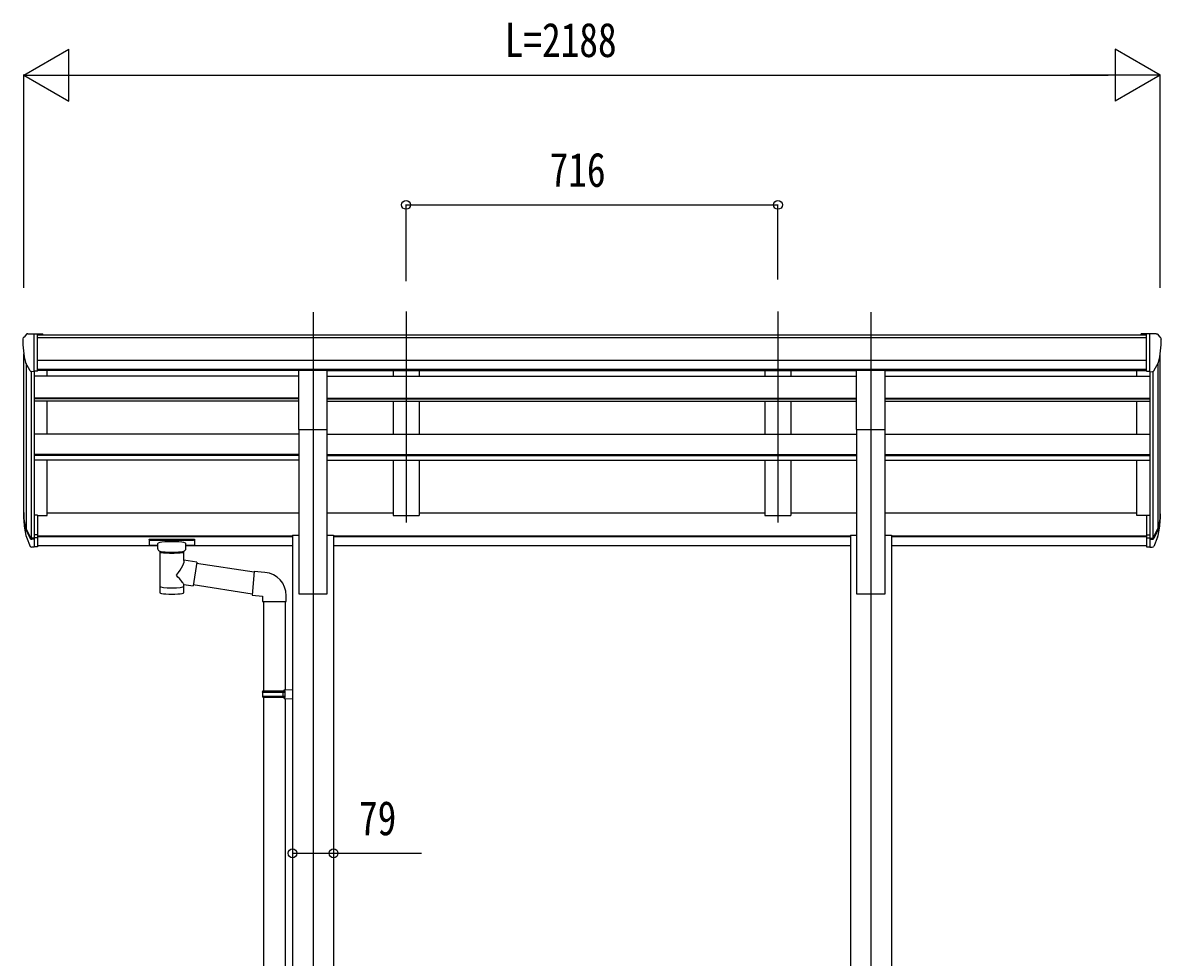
# Model space of a CAD drawing. Units: millimetres, scale not verified. Extents: x -8410 to 8410, y -5940 to 5940.
# Drawn here: x -1106 to 1086, y -1650 to 149 of the extents above; entities that cross this region are included whole.
import ezdxf
from ezdxf.enums import TextEntityAlignment as Align

# ---------------------------------------------------------------- set-up
doc = ezdxf.new("R2010")
doc.units = ezdxf.units.MM
doc.header["$LTSCALE"] = 30
for name, color, linetype in [('0-3_YKK_12', 2, 'Continuous'), ('0-4_YKK_13', 4, 'Continuous'), ('0-5_YKK_A1', 4, 'Continuous'), ('0-6_YKK_D', 6, 'Continuous')]:
    doc.layers.add(name, color=color, linetype=linetype)
doc.styles.add('ＭＳ ゴシック', font='')
doc.styles.get('ＭＳ ゴシック').set_extended_font_data('MS Gothic')

msp = doc.modelspace()

# ---------------------------------------------------------------- linework, layer by layer
at = {"layer": '0-3_YKK_12'}
for p, q in [((-546.96, -407.83), (-546.96, -3371.29)), ((-367.86, -406.42), (-367.86, -813.21)), ((348.14, -406.42), (348.14, -813.21)), ((527.04, -407.83), (527.04, -3371.29))]:
    msp.add_line(p, q, dxfattribs=at)
at = {"layer": '0-4_YKK_13'}
for p, q in [((-1105.86, -459.11), (-1105.86, -459.74)), ((-1098.95, -450.31), (-1103.01, -456.12)), ((-1095.86, -449.74), (-1098.19, -449.88)), ((-1095.86, -449.74), (-1077.36, -449.74)), ((-1083.86, -522.73), (-1083.86, -449.74)), ((-1077.36, -449.74), (-1067.36, -449.83)), ((-1077.36, -521.73), (-1077.36, -449.74)), ((-1067.36, -451.34), (-1067.36, -449.83)), ((1057.64, -449.74), (1047.64, -449.83)), ((1047.64, -451.34), (1047.64, -449.83)), ((1057.64, -521.73), (1057.64, -449.74)), ((1076.14, -449.74), (1057.64, -449.74)), ((1064.14, -522.73), (1064.14, -449.74)), ((1076.14, -449.74), (1078.48, -449.88)), ((1079.23, -450.31), (1083.3, -456.12)), ((1086.14, -459.11), (1086.14, -459.74)), ((-1091.48, -520.91), (-1100.76, -504.85)), ((-1083.86, -522.73), (-1089.07, -522.41)), ((-1077.36, -521.73), (-1083.86, -521.73)), ((-574.46, -519.59), (-519.46, -519.59)), ((-574.46, -633.75), (-574.46, -519.59)), ((-519.46, -633.75), (-519.46, -519.59)), ((499.54, -519.59), (554.54, -519.59)), ((499.54, -633.75), (499.54, -519.59)), ((554.54, -633.75), (554.54, -519.59)), ((1057.64, -521.73), (1064.14, -521.73)), ((1064.14, -522.73), (1069.35, -522.41)), ((1071.77, -520.91), (1081.04, -504.85)), ((-574.46, -633.75), (-519.46, -633.75)), ((499.54, -633.75), (554.54, -633.75)), ((-1083.86, -798.69), (-1083.86, -860.58)), ((-1077.36, -798.69), (-1083.86, -798.69)), ((-1077.36, -798.69), (-1077.36, -859.76)), ((1057.64, -798.69), (1057.64, -859.76)), ((1057.64, -798.69), (1064.14, -798.69)), ((1064.14, -798.69), (1064.14, -860.58)), ((-1101.46, -824.73), (-1091.3, -843.91)), ((-1090.29, -842.66), (-1100.04, -824.24)), ((1070.58, -842.66), (1080.33, -824.24)), ((1081.75, -824.73), (1071.59, -843.91)), ((-1098.88, -841.59), (-1091.3, -859.08)), ((-1083.86, -843.41), (-1088.99, -843.41)), ((-1083.86, -845.41), (-1088.7, -845.41)), ((-1077.36, -837.01), (-1083.86, -837.01)), ((-1077.36, -842.41), (-1083.86, -842.41)), ((-862.36, -845.47), (-862.36, -856.23)), ((-862.36, -845.66), (-862.36, -847.2)), ((-860.36, -844.81), (-777.36, -844.81)), ((-860.36, -846.98), (-777.36, -846.98)), ((-845.86, -863.7), (-845.86, -853.42)), ((-791.86, -863.7), (-791.86, -853.42)), ((-775.36, -845.47), (-775.36, -856.23)), ((1057.64, -837.01), (1064.14, -837.01)), ((1057.64, -842.41), (1064.14, -842.41)), ((1064.14, -843.41), (1069.28, -843.41)), ((1064.14, -845.41), (1068.99, -845.41)), ((1079.16, -841.59), (1071.59, -859.08)), ((-1083.86, -860.58), (-1088.7, -860.58)), ((-1077.36, -859.76), (-1083.86, -859.76)), ((-860.36, -856.89), (-845.86, -856.89)), ((-841.76, -868.2), (-841.77, -948.49)), ((-795.96, -885.77), (-795.96, -868.19)), ((-791.86, -856.89), (-777.36, -856.89)), ((1057.64, -859.76), (1064.14, -859.76)), ((1064.14, -860.58), (1068.99, -860.58)), ((-770.74, -889.68), (-795.96, -885.77)), ((-770.74, -889.68), (-777.76, -934.94)), ((-660.5, -908.85), (-771.05, -891.7)), ((-639.54, -909.21), (-660.38, -907.39)), ((-795.94, -948.49), (-795.96, -931.86)), ((-795.96, -932.12), (-777.76, -934.94)), ((-664.17, -950.78), (-777.49, -933.2)), ((-598.46, -964.96), (-598.46, -954.04)), ((-644.46, -964.96), (-598.46, -964.96)), ((-642.46, -964.96), (-642.46, -1137.51)), ((-600.46, -964.96), (-600.46, -1134.95)), ((-644.46, -1139.51), (-643.46, -1137.51)), ((-644.46, -1139.51), (-600.46, -1139.51)), ((-644.46, -1139.51), (-644.46, -1147.51)), ((-643.46, -1137.51), (-600.46, -1137.51)), ((-604.94, -1139.51), (-605.37, -1137.51)), ((-602.46, -1135.01), (-586.46, -1134.53)), ((-602.46, -1137.01), (-602.46, -1135.01)), ((-602.46, -1137.01), (-600.46, -1137.01)), ((-586.46, -1134.53), (-586.46, -1152.48)), ((-644.46, -1147.51), (-600.46, -1147.51)), ((-644.46, -1147.51), (-643.46, -1149.51)), ((-643.46, -1149.51), (-600.46, -1149.51)), ((-642.46, -1149.51), (-642.46, -1886.69)), ((-602.46, -1152.01), (-602.46, -1150.01)), ((-602.46, -1152.01), (-586.46, -1152.48)), ((-600.46, -1152.06), (-600.46, -1884.13))]:
    msp.add_line(p, q, dxfattribs=at)
for points in [[(-862.36, -845.47), (-862.32, -845.27), (-862.24, -845.14), (-862.14, -845.04), (-862.04, -844.98), (-861.92, -844.94), (-861.62, -844.88), (-861.13, -844.83), (-860.59, -844.81), (-860.36, -844.81)], [(-777.36, -844.81), (-777, -844.81), (-776.47, -844.84), (-776.03, -844.89), (-775.72, -844.96), (-775.55, -845.06), (-775.43, -845.2), (-775.36, -845.38), (-775.36, -845.47)], [(-862.36, -856.23), (-862.32, -856.42), (-862.24, -856.56), (-862.14, -856.65), (-862.04, -856.72), (-861.92, -856.76), (-861.62, -856.82), (-861.13, -856.87), (-860.59, -856.89), (-860.36, -856.89)], [(-845.82, -863.64), (-845.84, -864), (-845.6, -864.96), (-845.08, -865.84), (-844.27, -866.68), (-843.16, -867.48), (-841.76, -868.2)], [(-795.96, -868.19), (-795.72, -868.1), (-794.37, -867.36), (-793.26, -866.51), (-792.5, -865.65), (-792.04, -864.75), (-791.87, -863.86)], [(-777.36, -856.89), (-777, -856.89), (-776.47, -856.86), (-776.03, -856.81), (-775.72, -856.73), (-775.55, -856.64), (-775.43, -856.5), (-775.36, -856.32), (-775.36, -856.23)], [(-660.38, -907.39), (-664.38, -953.21), (-644.46, -954.96), (-644.46, -964.96)], [(-604.94, -1139.51), (-604.94, -1147.51), (-605.37, -1149.51)], [(-602.46, -1150.01), (-600.46, -1150.01), (-600.46, -1137.01)]]:
    msp.add_lwpolyline(points, dxfattribs=at)
for centre, radius, start, end in [((-1102.86, -459.11), 3, 93, 180), ((-903.86, -459.74), 202, 180, 192.90261), ((-1098.13, -450.88), 1, 93.5, 145), ((1078.41, -450.88), 1, 35, 86.5), ((884.14, -459.74), 202, 347.09739, 0), ((1083.14, -459.11), 3, 0, 87), ((-1088.88, -519.41), 3, 210, 266.5), ((1069.17, -519.41), 3, 273.5, 330), ((-1015.2, -802.57), 89.07, 174.49576, 194.41188), ((-1015.91, -798.29), 88.05, 177.22392, 197.21071), ((996.19, -798.29), 88.05, 342.78929, 2.77608), ((995.48, -802.57), 89.07, 345.58812, 5.50424), ((-970.64, -805.51), 133.22, 183.27987, 195.71302), ((950.92, -805.51), 133.22, 344.28698, 356.72013), ((-1088.7, -842.41), 3, 210, 270), ((-1088.99, -841.91), 1.5, 210, 270), ((1068.99, -842.41), 3, 270, 330), ((1069.28, -841.91), 1.5, 270, 330), ((-1088.7, -857.58), 3, 210, 270), ((1068.99, -857.58), 3, 270, 330), ((-643.46, -954.04), 45, 0, 85)]:
    msp.add_arc(centre, radius, start, end, dxfattribs=at)
for centre, major_axis, ratio, start_param, end_param in [((-860.36, -847.2), (2, 0), 0.109601, 1.5707963, 3.1415927), ((-818.86, -853.42), (27, 0), 0.122176, 6.2831853, 9.424778), ((-777.36, -847.2), (2, 0), 0.109601, 0, 1.5707963), ((-818.85, -868.65), (-22.91, 0.42), 0.072511, 0.0008029, 1.5715993), ((-818.85, -870.28), (-22.91, 0.42), 0.072511, 0.0008029, 1.5715993), ((-818.87, -868.65), (22.92, 0.42), 0.07247, 4.71158, 6.2823764), ((-818.87, -870.28), (22.92, 0.42), 0.07247, 4.71158, 6.2823764), ((-807.86, -863.7), (16, 0), 0.361356, 6.2636979, 6.2831853), ((-818.86, -912.31), (-22.81, -26.62), 0.234429, 1.6855472, 3.1268519), ((-816.3, -909.67), (20.32, -22.25), 0.045535, 0.0389954, 1.3075346), ((-818.86, -936.05), (22.91, 0), 0.122865, 3.1415927, 6.2831853), ((-818.86, -948.49), (22.92, 0), 0.101955, 3.1415499, 6.2833984)]:
    msp.add_ellipse(centre, major_axis=major_axis, ratio=ratio, start_param=start_param, end_param=end_param, dxfattribs=at)
at = {"layer": '0-5_YKK_A1'}
for p, q in [((-1077.36, -451.34), (1057.64, -451.34)), ((-1077.36, -456.69), (1057.64, -456.69)), ((-1103.86, -800.86), (-1103.86, -488.1)), ((-1077.36, -500.22), (1057.64, -500.22)), ((1084.14, -800.86), (1084.14, -488.1)), ((-1099.57, -506.9), (-1099.57, -825.13)), ((-1089.86, -522.25), (-1089.86, -843.13)), ((-1083.86, -522.73), (-1083.86, -798.69)), ((-1077.36, -517.89), (1057.64, -517.89)), ((-574.36, -520.27), (-1077.36, -520.27)), ((-1058.86, -531.52), (-1058.86, -520.27)), ((-519.36, -520.27), (499.64, -520.27)), ((-392.86, -520.33), (-392.86, -531.52)), ((-342.86, -520.33), (-342.86, -531.52)), ((323.14, -520.33), (323.14, -531.52)), ((373.14, -520.33), (373.14, -531.52)), ((554.64, -520.27), (1057.64, -520.27)), ((1039.14, -531.52), (1039.14, -520.27)), ((1064.14, -522.73), (1064.14, -798.69)), ((1070.14, -522.25), (1070.14, -843.13)), ((1079.86, -506.9), (1079.86, -825.13)), ((-574.36, -531.52), (-1083.86, -531.52)), ((-519.36, -531.52), (499.64, -531.52)), ((554.64, -531.52), (1064.14, -531.52)), ((-574.36, -573.45), (-1083.86, -573.45)), ((-574.36, -574.94), (-1083.86, -574.94)), ((-574.36, -579.15), (-1083.86, -579.15)), ((-1058.86, -642.88), (-1058.86, -579.15)), ((-519.36, -573.45), (499.64, -573.45)), ((-519.36, -574.94), (499.64, -574.94)), ((-519.36, -579.15), (499.64, -579.15)), ((-392.86, -579.15), (-392.86, -642.88)), ((-342.86, -579.15), (-342.86, -642.88)), ((323.14, -579.15), (323.14, -642.88)), ((373.14, -579.15), (373.14, -642.88)), ((554.64, -573.45), (1064.14, -573.45)), ((554.64, -574.94), (1064.14, -574.94)), ((554.64, -579.15), (1064.14, -579.15)), ((1039.14, -642.88), (1039.14, -579.15)), ((-574.46, -633.32), (-574.46, -950.11)), ((-519.46, -950.11), (-519.46, -633.32)), ((499.54, -633.32), (499.54, -950.11)), ((554.54, -950.11), (554.54, -633.32)), ((-574.37, -642.88), (-1083.86, -642.88)), ((-519.35, -642.88), (499.65, -642.88)), ((554.65, -642.88), (1064.14, -642.88)), ((-574.36, -682.32), (-1083.86, -682.32)), ((-574.36, -683.8), (-1083.86, -683.8)), ((-574.36, -693.05), (-1083.86, -693.05)), ((-1058.86, -799.52), (-1058.86, -693.05)), ((-519.36, -682.32), (499.64, -682.32)), ((-519.36, -683.8), (499.64, -683.8)), ((-519.36, -693.05), (499.64, -693.05)), ((-392.86, -693.05), (-392.86, -799.54)), ((-342.86, -693.05), (-342.86, -799.54)), ((323.14, -693.05), (323.14, -799.54)), ((373.14, -693.05), (373.14, -799.54)), ((554.64, -682.32), (1064.14, -682.32)), ((554.64, -683.8), (1064.14, -683.8)), ((554.64, -693.05), (1064.14, -693.05)), ((1039.14, -799.52), (1039.14, -693.05)), ((-1077.36, -799.52), (-1058.86, -799.52)), ((-1058.86, -794.72), (-574.36, -794.72)), ((-519.36, -794.72), (-392.86, -794.72)), ((-392.86, -799.54), (-342.86, -799.54)), ((-342.86, -794.72), (323.14, -794.72)), ((323.14, -799.54), (373.14, -799.54)), ((373.14, -794.72), (499.64, -794.72)), ((554.64, -794.72), (1039.15, -794.72)), ((1057.64, -799.52), (1039.14, -799.52)), ((-1077.36, -838.81), (-586.46, -838.81)), ((-1077.36, -840.21), (-586.46, -840.21)), ((-586.46, -837.54), (-586.46, -2525)), ((-586.46, -837.54), (-574.46, -837.54)), ((-519.46, -837.54), (-507.46, -837.54)), ((-507.46, -837.54), (-507.46, -2525)), ((-507.46, -838.81), (487.54, -838.81)), ((-507.46, -840.21), (487.54, -840.21)), ((487.54, -837.54), (487.54, -2525)), ((487.54, -837.54), (499.54, -837.54)), ((554.54, -837.54), (566.54, -837.54)), ((566.54, -837.54), (566.54, -2525)), ((566.54, -838.81), (1057.64, -838.81)), ((566.54, -840.21), (1057.64, -840.21)), ((-1077.36, -857.58), (-845.86, -857.58)), ((-791.86, -857.58), (-586.46, -857.58)), ((-507.46, -857.58), (487.54, -857.58)), ((566.54, -857.58), (1057.64, -857.58)), ((-574.46, -950.11), (-519.46, -950.11)), ((499.54, -950.11), (554.54, -950.11))]:
    msp.add_line(p, q, dxfattribs=at)
at = {"layer": '0-6_YKK_D'}
for p, q in [((-1103.86, 48.65), (-1017.25, 98.65)), ((-1017.25, -1.35), (-1017.25, 98.65)), ((1084.14, 48.65), (997.54, 98.65)), ((997.54, 98.65), (997.54, -1.35)), ((-1103.86, -360.92), (-1103.86, 49.65)), ((-1103.86, 48.65), (-1017.25, -1.35)), ((-1103.86, 48.65), (-930.65, 48.65)), ((-1003.86, 48.65), (984.14, 48.65)), ((1084.14, 48.65), (910.94, 48.65)), ((1084.14, 48.65), (997.54, -1.35)), ((1084.14, -360.92), (1084.14, 49.65)), ((-367.86, -347.96), (-367.86, -200.35)), ((-367.86, -201.35), (348.14, -201.35)), ((348.14, -345.08), (348.14, -200.35))]:
    msp.add_line(p, q, dxfattribs=at)
msp.add_lwpolyline([(-586.46, -1450.12), (-507.46, -1450.12), (-337.86, -1450.12)], dxfattribs=at)
for centre in [(-367.86, -201.35), (348.14, -201.35), (-586.46, -1450.12), (-507.46, -1450.12)]:
    msp.add_circle(centre, 8.5, dxfattribs=at)

# ---------------------------------------------------------------- texts
at = {"layer": '0-6_YKK_D', "style": 'ＭＳ ゴシック', "width": 0.8}
for s, p in [('L=2188', (-177.86, 63.65)), ('716', (-91.46, -186.35)), ('79', (-458.46, -1435.12))]:
    msp.add_text(s, height=65.98, dxfattribs=at).set_placement(p, align=Align.BOTTOM_LEFT)

doc.saveas('drawing.dxf')
